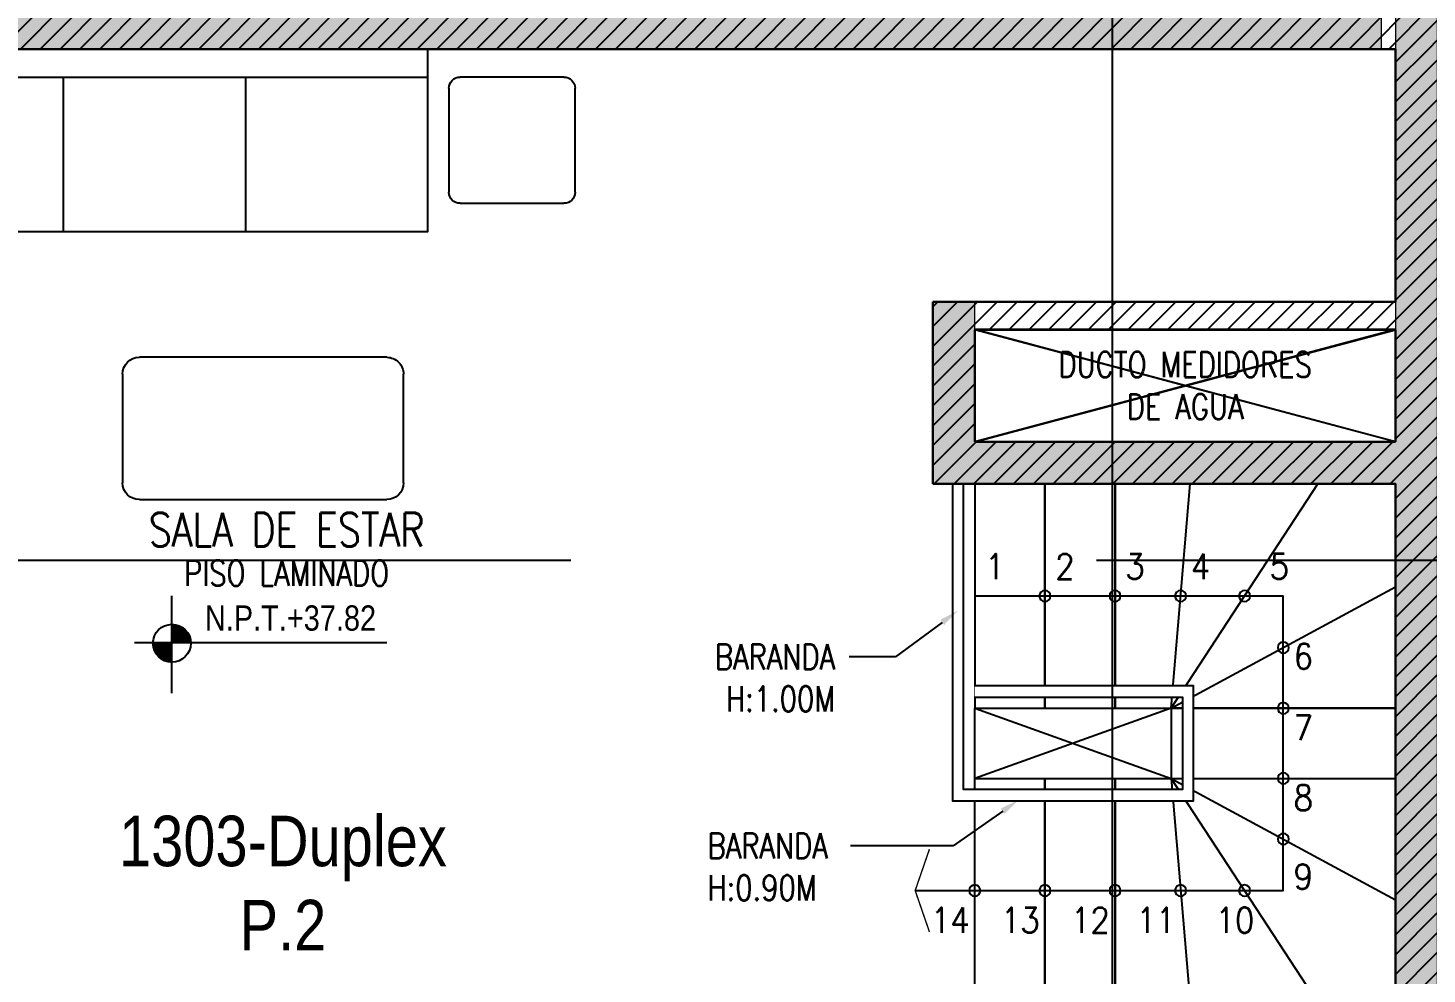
# Model space of a CAD drawing. Header units: millimetres. Extents: x 98 to 155, y -181 to 127.
# Drawn here: x 107.116 to 112.105, y -124.969 to -121.597 of the extents above; entities that cross this region are included whole.
import ezdxf
from ezdxf import colors
from ezdxf.entities.mleader import LeaderData, LeaderLine
from ezdxf.enums import TextEntityAlignment as Align
from ezdxf.math import Vec2, Vec3

# ---------------------------------------------------------------- set-up
doc = ezdxf.new("R2010")
doc.units = ezdxf.units.MM
doc.header["$LTSCALE"] = 15
doc.set_wipeout_variables(frame=1)
for name, pattern in [('CENTER', [2, 1.25, -0.25, 0.25, -0.25]), ('HIDDEN2', [0.1875, 0.125, -0.0625]), ('X-REF_DP_Arquitectura$0$HIDDEN', [0.375, 0.25, -0.125])]:
    doc.linetypes.add(name, pattern=pattern)
doc.layers.get('0').update_dxf_attribs({"color": 250})
for name, color, linetype in [('A-CORTE', 250, 'CENTER'), ('A-LINEAS', 250, 'Continuous'), ('A-MOBILIARIO', 250, 'Continuous'), ('A-MURO BAJO', 250, 'Continuous'), ('A-NIVELES-NPT', 252, 'Continuous'), ('A-NUMERACIONDEP', 251, 'Continuous'), ('A-PROYECCIONES INT.', 250, 'HIDDEN2'), ('A-TEXTO-ACABADO PISO', 250, 'Continuous'), ('A_30_Equipamiento', 250, 'Continuous'), ('A_50_TextoAmbiente', 252, 'Continuous'), ('A_50_TextoIndicaciones', 250, 'Continuous'), ('A_50_Vigas', 250, 'X-REF_DP_Arquitectura$0$HIDDEN'), ('A_60_HatchEstructuras', 250, 'Continuous'), ('MURO CF 60', 250, 'Continuous')]:
    doc.layers.add(name, color=color, linetype=linetype)
doc.layers.add('A-MUROS', color=252, linetype='Continuous', lineweight=30)
doc.layers.add('A_20_Estructuras', color=250, linetype='Continuous', lineweight=18)
doc.styles.add('R80', font='ARIALN.TTF', dxfattribs={"height": 2.03})
doc.styles.add('ROMANS', font='romans.shx', dxfattribs={"width": 0.8})
doc.styles.add('TXT_COTAS', font='romans.shx', dxfattribs={"width": 0.8})
pattern_1 = [(45, (128.67208, -47.197194), (-0.03535534, 0.03535534), [])]

# ---------------------------------------------------------------- blocks, each defined once
blk = doc.blocks.new('EF-AZ')
at = {"layer": 'A_60_HatchEstructuras'}
h = blk.add_hatch(color=256, dxfattribs=at)
h.dxf.hatch_style = 1
h.paths.add_polyline_path([(3.35, 1.05), (1.75, 1.05), (1.75, 0.85), (3.35, 0.85)])
h.paths.add_polyline_path([(7.35, -2.55), (0.15, -2.55), (0.15, -0.15), (1.9, -0.15), (1.9, 0), (0, 0), (0, -5.25), (1.9, -5.25), (1.9, -5.1), (0.15, -5.1), (0.15, -2.7), (7.35, -2.7)])
h.paths.add_polyline_path([(3.35, -6.1), (1.75, -6.1), (1.75, -6.3), (3.35, -6.3)])
h.paths.add_polyline_path([(7.55, 1.0001), (7.4, 1.0001), (7.4, -1), (5.75, -1), (5.75, -1.6491), (5.9001, -1.6491), (5.9001, -1.15), (7.4, -1.15), (7.4, -4.1), (5.9001, -4.1), (5.9001, -3.6009), (5.75, -3.6009), (5.75, -4.25), (7.4, -4.25), (7.4, -6.2501), (7.55, -6.2501)])
h.paths.add_polyline_path([(16.35, -1.15), (13.85, -1.15), (13.85, 1.0001), (13.65, 1.0001), (13.65, -1.8), (13.85, -1.8), (13.85, -1.3), (16.25, -1.3), (16.25, -2.55), (7.6, -2.55), (7.6, -2.7), (16.25, -2.7), (16.25, -3.95), (13.85, -3.95), (13.85, -3.45), (13.65, -3.45), (13.65, -6.2501), (13.85, -6.2501), (13.85, -4.1), (16.35, -4.1)])
at = {"elevation": 0}
blk.add_lwpolyline([(7.4, -3.7), (5.9, -4.1)], dxfattribs=at)
blk.add_lwpolyline([(7.4, -4.1), (5.9, -3.7)])
at = {"layer": 'A_20_Estructuras'}
for points in [[(7.55, 1.0001), (7.4, 1.0001), (7.4, -1), (5.75, -1), (5.75, -1.6491), (5.9001, -1.6491), (5.9001, -1.15), (7.4, -1.15), (7.4, -4.1), (5.9001, -4.1), (5.9001, -3.6009), (5.75, -3.6009), (5.75, -4.25), (7.4, -4.25), (7.4, -6.2501), (7.55, -6.2501)], [(7.35, -2.55), (0.15, -2.55), (0.15, -0.15), (1.9, -0.15), (1.9, 0), (0, 0), (0, -5.25), (1.9, -5.25), (1.9, -5.1), (0.15, -5.1), (0.15, -2.7), (7.35, -2.7)]]:
    blk.add_lwpolyline(points, close=True, dxfattribs=at)
at = {"layer": 'A_50_Vigas'}
blk.add_line((7.4, -3.7, 0), (5.9, -3.7, 0), dxfattribs=at)
blk = doc.blocks.new('_Dot')
at = {"color": 0, "linetype": 'ByBlock', "lineweight": -2}
blk.add_line((-0.5, 0), (-1, 0), dxfattribs=at)
at = {"color": 0, "linetype": 'ByBlock', "const_width": 0.5}
blk.add_lwpolyline([(-0.25, 0, 1), (0.25, 0, 1)], format="xyb", close=True, dxfattribs=at)
blk = doc.blocks.new('TEXTO DUCTOS PT')
at = {"layer": 'A_50_TextoIndicaciones', "insert": (8.25, -8.2), "char_height": 0.09, "width": 1.047942, "attachment_point": 5, "style": 'ROMANS'}
blk.add_mtext('\\pxsm1,qc,t16;DUCTO MEDIDORES DE AGUA', dxfattribs=at)
blk = doc.blocks.new('SIM NIVEL PLANTA')
at = {"linetype": 'Continuous'}
h = blk.add_hatch(dxfattribs=at)
h.set_pattern_fill('_USER', color=256, scale=0.089997, angle=45, style=0, pattern_type=0)
h.set_pattern_definition([(45, (31854.49523, 23864.84028), (-0.06363728001, 0.06363728001), [])])
h.paths.add_polyline_path([(-17.329, 0), (-15.979, 0, 0.409209), (-17.329, 1.327)])
h.paths.add_polyline_path([(-18.679, 0, 0.004279), (-18.679, -0.023, 0.414214), (-17.329, -1.373), (-17.329, 0)])
for p, q in [((-17.329, -3.577), (-17.329, 3.344)), ((-2, 0), (-20, 0))]:
    blk.add_line(p, q)
blk.add_circle((-17.329, -0.023), 1.35, dxfattribs=at)
at = {"style": 'R80'}
blk.add_attdef('N.P.T.+0.00', text='', height=1.8, dxfattribs=at).set_placement((-8.871, 1.774), align=Align.MIDDLE_CENTER)
blk = doc.blocks.new('Cortes-Elev.')
at = {"layer": 'A-CORTE', "linetype": 'CENTER', "ltscale": 0.5}
for points in [[(9.3406, 20.8306), (9.3406, 37.8534)], [(-1.966, 27.2284), (51.8601, 27.2284)]]:
    blk.add_lwpolyline(points, dxfattribs=at)
blk = doc.blocks.new('SOFA SEC')
for p, q in [((0, 0.65), (0.1, 0.65)), ((0.1, 0.65), (0.1, 0.1)), ((0.5, 0.65), (0.1, 0.65)), ((0.75, 0.65), (0.75, 0.1)), ((1.4, 0.65), (1.4, 0.1)), ((0.1, 0.1), (2.05, 0.1))]:
    blk.add_line(p, q)
blk.add_lwpolyline([(0.5, 1.55), (0.5, 0.65), (2.05, 0.65), (2.05, 0), (0, 0), (0, 1.55)], close=True)
blk = doc.blocks.new('ESC2')
at = {"layer": 'A-LINEAS', "const_width": 0.005}
blk.add_lwpolyline([(-1.6618, 1.5974), (-1.7127, 1.45), (-1.6618, 1.3026)], dxfattribs=at)
at = {"layer": 'A-LINEAS', "linetype": 'Continuous'}
for centre in [(-1.5, 1.45), (-1.25, 1.45), (-1, 1.45), (-0.7663, 1.45), (-0.5381, 1.45), (-0.4, 1.2662), (-0.4, 1.05), (-0.4001, 0.8), (-0.4, 0.5839), (-0.5381, 0.4)]:
    blk.add_circle(centre, 0.02, dxfattribs=at)
at = {"layer": 'A-MURO BAJO'}
for p, q in [((-1, 1.85), (-1, 1.05)), ((0, 1.85), (-1, 1.85)), ((0, 0.8), (0, 1.85)), ((-1, 1.05), (0, 1.05))]:
    blk.add_line(p, q, dxfattribs=at)
for points in [[(-1.5, 1.05), (-1.25, 1.05), (-1.25, 1.85), (-1.5, 1.85)], [(-1.25, 1.05), (-1, 1.05), (-1, 1.85), (-1.25, 1.85)], [(-1.5, 0.8), (-1.25, 0.8), (-1.25, 0), (-1.5, 0)], [(-1.25, 0.8), (-1, 0.8), (-1, 0), (-1.25, 0)], [(-1, 0.8), (0, 0.8), (0, 0), (-1, 0)]]:
    blk.add_lwpolyline(points, close=True, dxfattribs=at)
for points in [[(-0.8, 1.05), (-0.7326, 1.85)], [(-0.8, 1.05), (-0.2763, 1.85)], [(-0.8, 1.05), (0, 1.4825)], [(-0.0003, 0.8), (-0.8, 0.8), (-0.8, 1.05)], [(-0.8, 0.8), (-0.7326, 0)], [(-0.8, 0.8), (-0.2763, 0)], [(-0.8, 0.8), (0, 0.3675)]]:
    blk.add_lwpolyline(points, dxfattribs=at)
blk.add_wipeout([(-1.54, 0), (-1.58, 0), (-1.58, 1.13), (-0.72, 1.13), (-0.72, 0.72), (-1.5, 0.72), (-1.5, 0.76), (-0.76, 0.76), (-0.76, 1.09), (-1.54, 1.09), (-1.54, 0.9061)]).dxf.layer = 'A_30_Equipamiento'
at = {"layer": 'A-LINEAS', "linetype": 'Continuous'}
blk.add_lwpolyline([(-1.7127, 1.45), (-0.4, 1.45), (-0.4, 0.4), (-1.5, 0.4)], dxfattribs=at)
for centre in [(-1.25, 0.4), (-1, 0.4), (-0.7663, 0.4)]:
    blk.add_circle(centre, 0.02, dxfattribs=at)
at = {"layer": 'A-MURO BAJO'}
blk.add_line((-1.5, 1.05), (-1.5, 0.8), dxfattribs=at)
at = {"layer": 'A-PROYECCIONES INT.'}
blk.add_line((-1.5, 0.8), (-0.8, 1.05), dxfattribs=at)
blk.add_lwpolyline([(-0.8, 0.8), (-1.5, 1.05)], dxfattribs=at)
at = {"layer": 'A_30_Equipamiento'}
for points in [[(-1.58, 0), (-1.58, 1.13), (-0.72, 1.13), (-0.72, 0.72), (-1.5, 0.72)], [(-1.5, 0.76), (-0.76, 0.76), (-0.76, 1.09), (-1.54, 1.09), (-1.54, 0)]]:
    blk.add_lwpolyline(points, dxfattribs=at)
blk = doc.blocks.new('MESITA FLAT 9')
for p, q in [((-0.185, 0), (0.185, 0)), ((-0.225, -0.41), (-0.225, -0.04)), ((0.225, -0.04), (0.225, -0.41)), ((0.185, -0.45), (-0.185, -0.45))]:
    blk.add_line(p, q)
for centre, start, end in [((-0.185, -0.04), 90, 180), ((0.185, -0.04), 360, 90), ((-0.1853, -0.41), 180, 270), ((0.185, -0.41), 270, 0)]:
    blk.add_arc(centre, 0.04, start, end)
blk = doc.blocks.new('MESA CENTRO')
for p, q in [((-0.1937, 0), (0.1937, 0)), ((-0.2537, -0.9421), (-0.2537, -0.06)), ((0.2537, -0.06), (0.2537, -0.9421)), ((0.1937, -1.0021), (-0.1937, -1.0021))]:
    blk.add_line(p, q)
for centre, start, end in [((-0.1937, -0.06), 90, 180), ((0.1937, -0.06), 0, 90), ((-0.1937, -0.9421), 180, 270), ((0.1937, -0.9421), 270, 0)]:
    blk.add_arc(centre, 0.06, start, end)

msp = doc.modelspace()

# ---------------------------------------------------------------- hatches: boundary and pattern name
at = {"layer": 'MURO CF 60'}
h = msp.add_hatch(dxfattribs=at)
h.set_pattern_fill('_USER', color=256, scale=0.05, angle=45, pattern_type=0)
h.set_pattern_definition(pattern_1)
h.paths.add_polyline_path([(104.5921, -121.5219), (112.1433, -121.5219), (112.1433, -121.6719), (104.5921, -121.6719)])
h = msp.add_hatch(dxfattribs=at)
h.set_pattern_fill('_USER', color=256, scale=0.05, angle=45, pattern_type=0)
h.set_pattern_definition(pattern_1)
h.paths.add_polyline_path([(110.3421, -122.5728), (110.4921, -122.5728), (110.4921, -123.072), (110.3421, -123.072)])
h = msp.add_hatch(dxfattribs=at)
h.set_pattern_fill('_USER', color=256, scale=0.05, angle=45, pattern_type=0)
h.set_pattern_definition(pattern_1)
h.paths.add_polyline_path([(110.4921, -122.6728), (111.9921, -122.6728), (111.9921, -122.5728), (110.4921, -122.5728)])

# ---------------------------------------------------------------- linework, layer by layer
at = {"layer": 'A-MUROS'}
for p, q in [((106.4921, -121.6719), (111.9921, -121.6719)), ((111.9921, -121.6719), (111.9921, -122.5728)), ((111.9921, -122.5728), (110.3421, -122.5728)), ((111.9921, -122.6728), (110.4921, -122.6728)), ((110.4921, -122.6728), (110.4921, -123.0719)), ((111.9921, -122.6728), (111.9921, -123.0719)), ((111.9921, -123.0719), (110.4921, -123.0719))]:
    msp.add_line(p, q, dxfattribs=at)
at = {"layer": 'A-PROYECCIONES INT.'}
for p, q in [((111.9921, -123.0719), (110.4921, -122.6728)), ((110.4921, -123.0719), (111.9921, -122.6728))]:
    msp.add_line(p, q, dxfattribs=at)

# ---------------------------------------------------------------- block references
msp.add_blockref('EF-AZ', (104.5921, -118.9722))
at = {"layer": 'A-MOBILIARIO', "xscale": -1}
for name, p, rotation in [('SOFA SEC', (106.4921, -121.6719), 180.0004328521018), ('MESITA FLAT 9', (108.8421, -122.2219), 180.0000824839332), ('MESA CENTRO', (107.453, -123.0246, 0), 90.00002257911186)]:
    msp.add_blockref(name, p, dxfattribs=dict(at, rotation=rotation))
at = {"layer": 'A-NIVELES-NPT', "xscale": 0.05, "yscale": 0.05, "zscale": 0.05}
msp.add_blockref('SIM NIVEL PLANTA', (108.4955, -123.789), dxfattribs=at).add_auto_attribs({'N.P.T.+0.00': 'N.P.T.+37.82'})

# ---------------------------------------------------------------- texts
at = {"layer": 'A-TEXTO-ACABADO PISO', "insert": (108.0381, -123.4951), "char_height": 0.09, "attachment_point": 2, "style": 'ROMANS'}
msp.add_mtext_dynamic_manual_height_columns('PISO LAMINADO', width=1.20225, gutter_width=12.5, heights=[0], dxfattribs=at)
at = {"layer": 'A_50_TextoAmbiente', "style": 'ROMANS', "width": 0.8}
msp.add_text('SALA DE ESTAR', height=0.12, dxfattribs=at).set_placement((108.0381, -123.4451), align=Align.CENTER)

# ---------------------------------------------------------------- leaders
at = {"layer": 'A-NUMERACIONDEP'}
ml = msp.add_multileader_mtext('Standard', dxfattribs=at)
ml.set_content('1303-Duplex P.2', color=256, style='R80')
ml.set_leader_properties(color=256)
ml.set_arrow_properties(name='DOT')
ml.build(insert=Vec2(0, 0))
ml.multileader.update_dxf_attribs({"leader_type": 0, "has_text_frame": 1, "text_left_attachment_type": 2, "text_right_attachment_type": 2, "dogleg_length": 0.36, "arrow_head_size": 0.06, "scale": 0.06})
ctx = ml.context
ctx.base_point, ctx.scale, ctx.char_height, ctx.arrow_head_size, ctx.landing_gap_size, ctx.plane_origin = Vec3(107.2134, -124.5203), 0.06, 0.18, 0.06, 0.06, Vec3(108.9765, -124.5247)
ctx.left_attachment, ctx.right_attachment, ctx.text_align_type = 2, 2, 1
notes = []
notes.append((ctx, [(0, (1, 1, 0), (107.1217, -124.5203), (1, 0), 0.0917, [(0, [(106.8352, -124.1714)], 0, [])])]))
ctx.mtext.insert, ctx.mtext.rotation, ctx.mtext.width, ctx.mtext.alignment, ctx.mtext.flow_direction = Vec3(108.0249, -124.405), 6.283185, 1.716032, 2, 5
for ctx, leaders in notes:
    for number, flags, end, landing, length, lines in leaders:
        leader = LeaderData()
        leader.index, (leader.has_last_leader_line, leader.has_dogleg_vector, leader.attachment_direction) = number, flags
        leader.last_leader_point, leader.dogleg_vector, leader.dogleg_length = Vec3(end), Vec3(landing), length
        for number, points, colour, breaks in lines:
            line = LeaderLine()
            line.index, line.vertices, line.color, line.breaks = number, Vec3.list(points), colors.encode_raw_color(colour), breaks
            leader.lines.append(line)
        ctx.leaders.append(leader)

# ---------------------------------------------------------------- next in the draw order: block references
at = {"xscale": -1, "rotation": 180}
msp.add_blockref('ESC2', (111.9921, -123.2219), dxfattribs=at)

# ---------------------------------------------------------------- next in the draw order: hatches: boundary and pattern name
at = {"layer": 'MURO CF 60'}
h = msp.add_hatch(dxfattribs=at)
h.set_pattern_fill('_USER', color=256, scale=0.05, angle=45, pattern_type=0)
h.set_pattern_definition(pattern_1)
h.paths.add_polyline_path([(111.9921, -121.6719), (112.1421, -121.6719), (112.142, -127.9969), (111.992, -127.9969)])
h = msp.add_hatch(dxfattribs=at)
h.set_pattern_fill('_USER', color=256, scale=0.05, angle=45, pattern_type=0)
h.set_pattern_definition(pattern_1)
h.paths.add_polyline_path([(110.3421, -123.2219), (111.9921, -123.2219), (111.9921, -123.072), (110.3421, -123.072)])

# ---------------------------------------------------------------- next in the draw order: linework, layer by layer
at = {"layer": 'A-MUROS'}
for p, q in [((110.3421, -122.5728), (110.3421, -123.2219)), ((111.9921, -123.2219), (110.3421, -123.2219)), ((111.9921, -125.072), (111.9921, -123.2219))]:
    msp.add_line(p, q, dxfattribs=at)

# ---------------------------------------------------------------- next in the draw order: block references
at = {"layer": 'A-CORTE'}
msp.add_blockref('Cortes-Elev.', (101.6421, -150.7219), dxfattribs=at)
at = {"layer": 'A_50_TextoIndicaciones'}
msp.add_blockref('TEXTO DUCTOS PT', (102.9921, -114.6719), dxfattribs=at)

# ---------------------------------------------------------------- next in the draw order: texts
at = {"layer": 'A_50_TextoIndicaciones', "style": 'ROMANS', "width": 0.9}
for s, p in [('1', (110.5284, -123.5616)), ('2', (110.7784, -123.5616)), ('3', (111.0284, -123.5616)), ('4', (111.2621, -123.5616)), ('5', (111.5434, -123.5616)), ('6', (111.6284, -123.882)), ('7', (111.6284, -124.1361)), ('8', (111.6284, -124.3859))]:
    msp.add_text(s, height=0.09, rotation=360, dxfattribs=at).set_placement(p)
msp.add_text('9', height=0.09, dxfattribs=at).set_placement((111.6284, -124.6673))
for s, p in [('14', (110.4737, -124.8226)), ('13', (110.7237, -124.8226)), ('12', (110.9737, -124.8226)), ('11', (111.2074, -124.8226)), ('10', (111.4888, -124.8226))]:
    msp.add_text(s, height=0.09, dxfattribs=at).set_placement(p, align=Align.RIGHT)

# ---------------------------------------------------------------- next in the draw order: leaders
at = {"layer": 'A_50_TextoIndicaciones'}
ml = msp.add_multileader_mtext('Standard', dxfattribs=at)
ml.set_content('\\pxsm1;BARANDA \\P\\pt16;H:1.00M', color=256, style='TXT_COTAS')
ml.set_leader_properties(color=256)
ml.build(insert=Vec2(0, 0))
ml.multileader.update_dxf_attribs({"dogleg_length": 0.05, "arrow_head_size": 0.07})
ctx = ml.context
ctx.base_point, ctx.char_height, ctx.arrow_head_size, ctx.landing_gap_size, ctx.plane_origin, ctx.plane_x_axis, ctx.plane_y_axis = Vec3(109.4845, -123.8383), 0.09, 0.07, 0.05, Vec3(110.2612, -123.3975), Vec3(1, -0.000005), Vec3(0.000005, 1)
ctx.text_align_type = 2
notes = []
notes.append((ctx, [(0, (1, 1, 0), (110.2091, -123.8383), (-1, 0.000005), 0.1652, [(0, [(110.432, -123.6743)], 0, [])])]))
ctx.mtext.insert, ctx.mtext.text_direction, ctx.mtext.rotation, ctx.mtext.width, ctx.mtext.defined_height, ctx.mtext.alignment, ctx.mtext.flow_direction = Vec3(109.9939, -123.7933), Vec3(1, -0.000005), 6.283181, 1.149951, 0.8046, 3, 5
ml = msp.add_multileader_mtext('Standard', dxfattribs=at)
ml.set_content('\\pxsm1;BARANDA \\P\\pt16;H:0.90M', color=256, style='TXT_COTAS')
ml.set_leader_properties(color=256)
ml.build(insert=Vec2(0, 0))
ml.multileader.update_dxf_attribs({"dogleg_length": 0.05, "arrow_head_size": 0.07})
ctx = ml.context
ctx.base_point, ctx.char_height, ctx.arrow_head_size, ctx.landing_gap_size, ctx.plane_origin, ctx.plane_x_axis, ctx.plane_y_axis = Vec3(109.489, -124.512), 0.09, 0.07, 0.05, Vec3(108.8453, -124.46), Vec3(1, 0.000005), Vec3(-0.000005, 1)
notes.append((ctx, [(1, (1, 1, 0), (110.4151, -124.512), (-1, -0.000005), 0.3666, [(0, [(110.6488, -124.3488)], 0, [])])]))
ctx.mtext.insert, ctx.mtext.text_direction, ctx.mtext.rotation, ctx.mtext.width, ctx.mtext.defined_height, ctx.mtext.flow_direction = Vec3(109.539, -124.467), Vec3(1, 0.000005), 0.000005, 1.149951, 0.8046, 5
for ctx, leaders in notes:
    for number, flags, end, landing, length, lines in leaders:
        leader = LeaderData()
        leader.index, (leader.has_last_leader_line, leader.has_dogleg_vector, leader.attachment_direction) = number, flags
        leader.last_leader_point, leader.dogleg_vector, leader.dogleg_length = Vec3(end), Vec3(landing), length
        for number, points, colour, breaks in lines:
            line = LeaderLine()
            line.index, line.vertices, line.color, line.breaks = number, Vec3.list(points), colors.encode_raw_color(colour), breaks
            leader.lines.append(line)
        ctx.leaders.append(leader)

doc.saveas('drawing.dxf')
